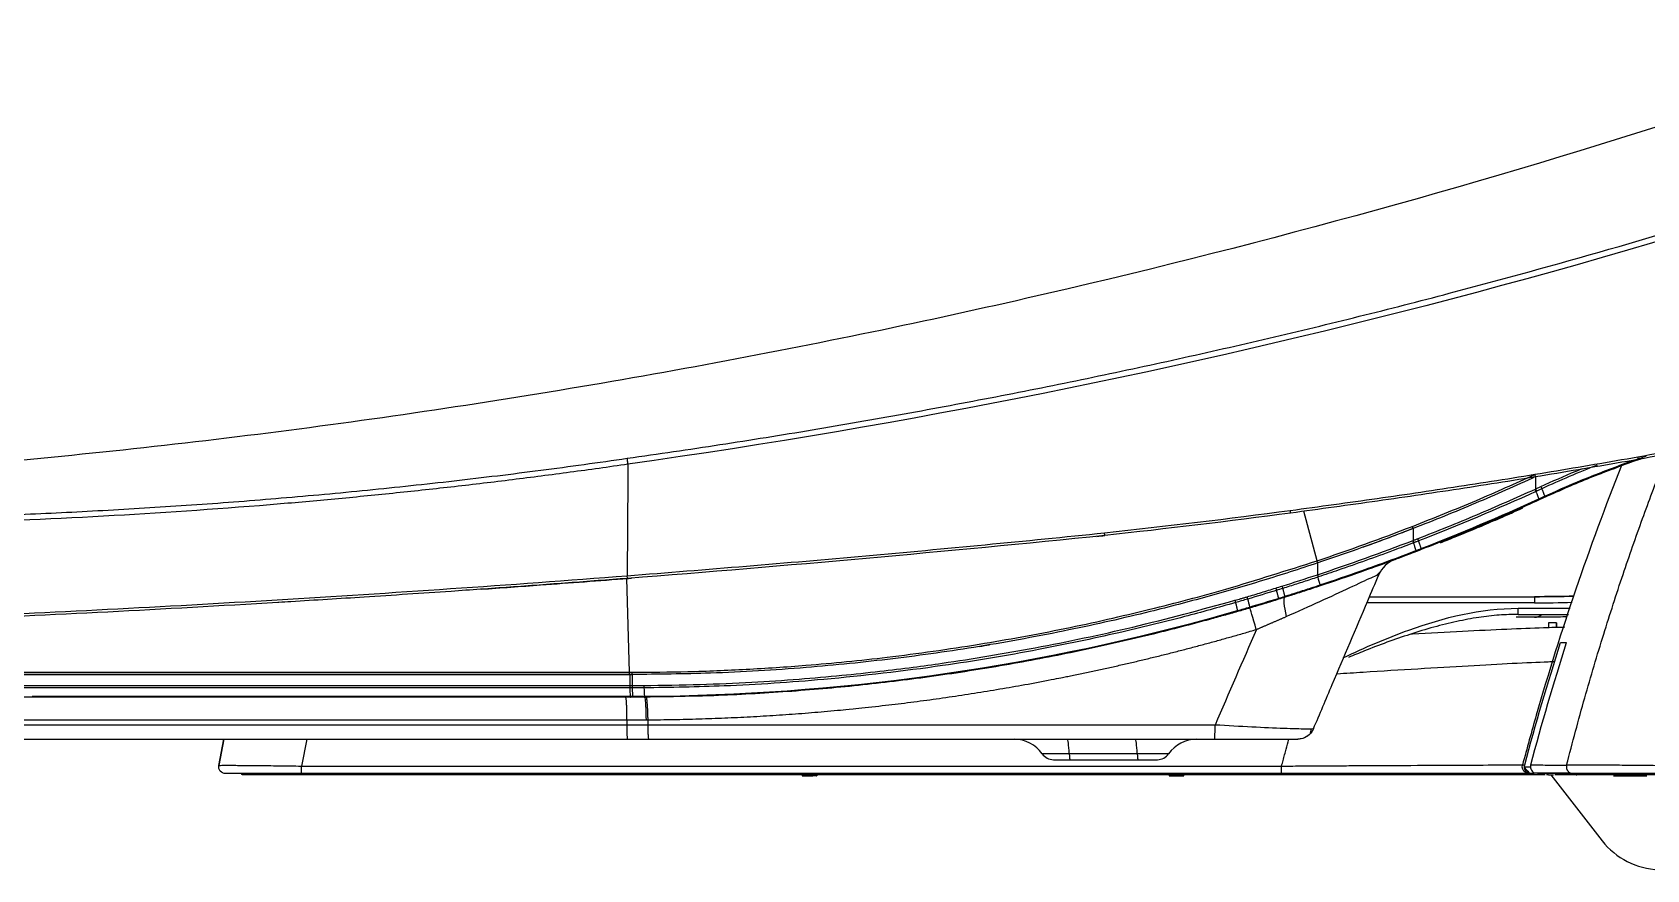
# Model space of a CAD drawing. Header units: millimetres. Extents: x 28 to 2425, y 8 to 1657.
# Drawn here: x 1751.6 to 1987.5, y 532.9 to 655.2 of the extents above; entities that cross this region are included whole.
import ezdxf

# ---------------------------------------------------------------- set-up
doc = ezdxf.new("R2010")
doc.units = ezdxf.units.MM
doc.layers.add('1LINE', color=7, linetype='CONTINUOUS')

msp = doc.modelspace()

# ---------------------------------------------------------------- linework, layer by layer
at = {"layer": '1LINE', "linetype": 'Continuous'}
for p, q in [((1971.24, 590.31), (1971.24, 588.5)), ((1939.3, 578.03), (1937.35, 585.26)), ((1969.33, 585.72), (1969.33, 585.82)), ((1953.34, 582.74), (1953.34, 580.99)), ((1963.41, 583.14), (1963.41, 583.25)), ((1966.02, 584.26), (1966.02, 584.37)), ((1967.48, 584.9), (1967.48, 585.01)), ((1957.45, 580.7), (1957.45, 580.81)), ((1959.35, 581.47), (1959.35, 581.57)), ((1960.82, 582.06), (1960.82, 582.17)), ((1838.84, 561.74), (1838.44, 575.44)), ((1971.08, 571.87), (1946.58, 571.87)), ((1946.96, 572.77), (1971.08, 572.77)), ((1968.69, 570.2), (1968.69, 571.09)), ((1968.69, 571.09), (1976.28, 571.09)), ((1971.08, 572.77), (1971.08, 571.87)), ((1974.3, 568.96), (1973.1, 568.96)), ((1973.1, 568.96), (1973.1, 568.24)), ((1974.3, 568.96), (1974.3, 568.27)), ((1974.3, 568.27), (1974.3, 568.96)), ((1889.8, 565.48), (1889.8, 565.52)), ((1889.96, 565.51), (1889.96, 565.54)), ((1890.25, 565.56), (1890.25, 565.59)), ((1839.21, 561.41), (1839.21, 559.81)), ((1705.4, 554.8), (1838.42, 554.8)), ((1838.43, 554.04), (1705.47, 554.04)), ((1706.73, 551.97), (1838.53, 551.97)), ((1778.83, 548.13), (1779.58, 551.97)), ((1779.58, 551.97), (1778.83, 548.13)), ((1791.68, 551.97), (1790.91, 548.04)), ((1903.1, 549.83), (1899.15, 549.83)), ((1913.03, 549.83), (1903.1, 549.83)), ((1917.61, 549.83), (1913.03, 549.83)), ((1778.83, 548.13), (1778.83, 548.13)), ((1790.91, 546.94), (1790.91, 548.04)), ((1790.91, 548.04), (1934.12, 548.04)), ((1900.79, 548.97), (1903.22, 548.97)), ((1903.22, 548.97), (1913.15, 548.97)), ((1913.15, 548.97), (1915.97, 548.97)), ((1934.12, 546.94), (1934.12, 548.04)), ((1969.61, 547.94), (1970.49, 547.94)), ((1779.81, 546.94), (1779.81, 546.94)), ((1790.77, 546.74), (1790.77, 546.96)), ((1913.85, 546.74), (1790.77, 546.74)), ((1934.12, 546.94), (1790.91, 546.94)), ((1864.08, 546.74), (1864.08, 546.64)), ((1864.08, 546.64), (1864.09, 546.64)), ((1864.09, 546.74), (1864.09, 546.64)), ((1864.09, 546.64), (1864.15, 546.64)), ((1864.15, 546.74), (1864.15, 546.64)), ((1864.15, 546.64), (1864.65, 546.64)), ((1864.65, 546.74), (1864.65, 546.64)), ((1864.65, 546.64), (1865.65, 546.64)), ((1865.65, 546.74), (1865.65, 546.64)), ((1866.15, 546.64), (1865.65, 546.64)), ((1866.15, 546.74), (1866.15, 546.64)), ((1866.15, 546.64), (1866.21, 546.64)), ((1866.21, 546.74), (1866.21, 546.64)), ((1866.23, 546.64), (1866.21, 546.64)), ((1866.23, 546.64), (1866.23, 546.74)), ((1913.85, 546.94), (1913.85, 546.74)), ((1923.85, 546.74), (1913.85, 546.74)), ((1917.68, 546.74), (1917.68, 546.64)), ((1917.68, 546.64), (1917.75, 546.64)), ((1917.75, 546.74), (1917.75, 546.64)), ((1917.75, 546.64), (1918.25, 546.64)), ((1918.25, 546.74), (1918.25, 546.64)), ((1918.25, 546.64), (1918.39, 546.64)), ((1918.39, 546.74), (1918.39, 546.64)), ((1918.39, 546.64), (1919.12, 546.64)), ((1919.12, 546.74), (1919.12, 546.64)), ((1919.12, 546.64), (1919.25, 546.64)), ((1919.25, 546.74), (1919.25, 546.64)), ((1919.25, 546.64), (1919.75, 546.64)), ((1919.75, 546.74), (1919.75, 546.64)), ((1919.75, 546.64), (1919.83, 546.64)), ((1919.83, 546.64), (1919.83, 546.74)), ((1923.85, 546.94), (1923.85, 546.74)), ((1934.85, 546.74), (1923.85, 546.74)), ((1970.59, 546.94), (1970.3, 546.94)), ((1971.05, 546.94), (1970.59, 546.94)), ((1972.3, 546.94), (1972.3, 546.94)), ((1972.32, 546.94), (1972.32, 546.94)), ((1972.35, 546.94), (1972.35, 546.94)), ((1973.13, 546.74), (1973.85, 546.74)), ((1973.46, 546.74), (1980.96, 537.13)), ((1978.64, 546.74), (1977.28, 546.74)), ((1982.63, 546.64), (1984.63, 546.64)), ((1984.63, 546.64), (1987.36, 546.64)), ((1987.02, 546.98), (1987.02, 546.94)), ((1987.36, 546.64), (1987.47, 546.64))]:
    msp.add_line(p, q, dxfattribs=at)
for centre, radius, start, end in [((1952.01, 574.42), 4, 110.422, 157), ((1895.04, 546.97), 5, 34.8499, 90), ((1900.79, 550.97), 2, 214.8499, 270), ((1915.97, 550.97), 2, 270, 325.1501), ((1921.72, 546.97), 5, 90, 145.1501), ((1989.63, 543.9), 11, 218, 268.005)]:
    msp.add_arc(centre, radius, start, end, dxfattribs=at)
at = {"layer": '1LINE', "linetype": 'Continuous', "extrusion": (-4.97838e-21, -2.1684e-15, -1)}
for centre, radius, start, end in [((-1936.48, 554.47), 2.5, 203, 270), ((-1936.48, 554.47), 2.5, 222.7483, 270), ((-1779.81, 547.94), 1, 269.9998, 11.0004), ((-1779.81, 547.94), 1, 269.9998, 11.0004), ((-1970.28, 547.94), 1, 302.7471, 14.9524)]:
    msp.add_arc(centre, radius, start, end, dxfattribs=at)
at = {"layer": '1LINE', "linetype": 'Continuous', "extrusion": (0, 0, -1)}
msp.add_arc((-1782.37, 546.94), 0.2, 270.0004, 11, dxfattribs=at)
at = {"layer": '1LINE', "linetype": 'Continuous'}
for centre, major_axis, ratio, start_param, end_param in [((1971.11, 590.58), (0.125, -0.273), 0.060576, 0, 1.679637), ((1953.23, 583.02), (0.108, -0.28), 0.052533, 0, 1.683203), ((1929.05, 572.77), (-0.14, 0.48), 0.044627, 3.928801, 4.699378), ((1930.61, 567.3), (1.13, -3.84), 0.005409, 1.751242, 3.07884), ((1935.81, 568.87), (1.2, -3.82), 0.172179, 3.163758, 4.391293), ((1935.13, 573.38), (-0.15, 0.477), 0.050652, 3.141593, 3.91897), ((1971.08, 744.58), (-122.12, 122.12), 1, 2.356188, 2.388011), ((1923.48, 569.95), (-0.132, 0.482), 0.038171, 3.141593, 3.921727), ((1971.08, 573.77), (0, -4), 0.599273, 0, 0.451795), ((1839.21, 561.71), (0, -0.3), 0.062521, 4.596044, 6.283185), ((1839.24, 559.81), (0, 0.5), 0.062542, 1.570796, 2.356194), ((1839.32, 558.61), (0, 0.5), 0.062542, 2.356194, 3.141593), ((1924.31, 554.47), (0, 2.5), 0.039278, 3.141593, 4.537856), ((1902.8, 546.97), (0, 5), 0.073509, 5.320635, 6.283185), ((1903.22, 550.97), (0, -2), 0.073509, 5.320635, 6.283185), ((1912.73, 546.97), (0, 5), 0.073509, 5.320635, 6.283185), ((1913.15, 550.97), (0, -2), 0.073509, 5.320635, 6.283185)]:
    msp.add_ellipse(centre, major_axis=major_axis, ratio=ratio, start_param=start_param, end_param=end_param, dxfattribs=at)
for points, degree, knots in [([(1838.52, 592.99), (1843.03, 593.64), (1852.04, 594.95), (1865.53, 597.12), (1878.97, 599.46), (1892.36, 601.96), (1905.71, 604.64), (1919.01, 607.49), (1932.27, 610.51), (1945.48, 613.7), (1962.07, 617.94), (1982.05, 623.45), (2005.36, 630.48), (2028.59, 638.12), (2051.7, 646.31), (2066.91, 652.24), (2074.52, 655.21)], 3, [0, 0, 0, 0, 0.055844, 0.111568, 0.167193, 0.222747, 0.278249, 0.33372, 0.389174, 0.444607, 0.500011, 0.59885, 0.698433, 0.798619, 0.899142, 1, 1, 1, 1]), ([(1998.41, 644.45), (1966.99, 634.19), (1935.06, 625.27), (1886.85, 613.99), (1870.72, 610.57), (1838.3, 604.44), (1822, 601.71), (1789.53, 597.01), (1773.4, 595.03), (1741.28, 591.81), (1725.2, 590.53), (1692.51, 588.6), (1675.95, 587.95), (1642.16, 587.34), (1624.92, 587.38), (1606.97, 587.82)], 3, [0, 0, 0, 0, 0.25, 0.25, 0.375, 0.375, 0.5, 0.5, 0.625, 0.625, 0.75, 0.75, 0.875, 0.875, 1, 1, 1, 1]), ([(1986.18, 593.21), (1990.87, 594.05), (2000.26, 595.73), (2014.3, 598.47), (2028.32, 601.36), (2042.32, 604.43), (2056.3, 607.66), (2070.25, 611.06), (2084.17, 614.62), (2093.41, 617.13), (2098.03, 618.39)], 3, [0, 0, 0, 0, 0.124199, 0.248597, 0.373209, 0.498049, 0.623133, 0.748476, 0.874094, 1, 1, 1, 1]), ([(2098.08, 618.01), (2093.44, 616.75), (2084.18, 614.23), (2070.22, 610.66), (2056.25, 607.25), (2042.26, 604.02), (2028.27, 600.96), (2014.27, 598.07), (2000.27, 595.34), (1990.91, 593.66), (1986.24, 592.82)], 3, [0, 0, 0, 0, 0.126356, 0.25231, 0.377868, 0.503039, 0.627829, 0.752247, 0.876301, 1, 1, 1, 1]), ([(1838.61, 592.12), (1835.8, 591.72), (1830.17, 590.93), (1821.72, 589.84), (1813.25, 588.83), (1804.78, 587.91), (1796.3, 587.07), (1782.45, 585.83), (1763.17, 584.49), (1739.46, 583.47), (1716.04, 583.07), (1697.59, 583.12), (1683.06, 583.34), (1672.94, 583.57), (1662.86, 583.86), (1656.51, 584.09), (1653.18, 584.21)], 3, [0, 0, 0, 0, 0.041478, 0.083088, 0.124834, 0.166718, 0.208744, 0.250914, 0.373583, 0.499952, 0.618632, 0.750193, 0.810679, 0.874671, 0.934264, 1, 1, 1, 1]), ([(1653.85, 585.09), (1655.95, 585.01), (1660.14, 584.85), (1666.64, 584.64), (1673.27, 584.46), (1680.06, 584.29), (1686.99, 584.16), (1698.84, 583.99), (1716.06, 583.94), (1735.4, 584.27), (1751.28, 584.84), (1763.36, 585.44), (1775.59, 586.21), (1787.99, 587.17), (1800.54, 588.32), (1813.19, 589.68), (1825.86, 591.21), (1834.3, 592.39), (1838.52, 592.99)], 3, [0, 0, 0, 0, 0.041804, 0.083489, 0.125093, 0.166657, 0.208214, 0.2498, 0.375248, 0.500024, 0.562309, 0.624851, 0.686904, 0.749115, 0.812089, 0.874854, 0.937468, 1, 1, 1, 1]), ([(1838.61, 592.13), (1838.59, 592.23), (1838.57, 592.44), (1838.53, 592.71), (1838.52, 592.92), (1838.52, 592.96), (1838.52, 592.99)], 3, [0, 0, 0, 0, 0.237505, 0.499788, 0.74983, 1, 1, 1, 1]), ([(1935.39, 585.38), (1939.63, 585.96), (1948.11, 587.11), (1960.82, 589), (1973.51, 591.02), (1981.96, 592.48), (1986.18, 593.21)], 3, [0, 0, 0, 0, 0.249678, 0.499553, 0.749652, 1, 1, 1, 1]), ([(1986.23, 592.82), (1982, 592.09), (1973.55, 590.63), (1960.85, 588.61), (1948.15, 586.71), (1939.67, 585.57), (1935.44, 584.99)], 3, [0, 0, 0, 0, 0.250632, 0.500834, 0.75062, 1, 1, 1, 1]), ([(1985.49, 592.51), (1983.37, 591.75), (1979.02, 590.16), (1974.79, 588.28), (1972.62, 587.31)], 3, [0, 0, 0, 0, 0.486373, 1, 1, 1, 1]), ([(1953.23, 583.05), (1956.36, 584.29), (1962.38, 586.68), (1968.28, 589.34), (1971.12, 590.62)], 3, [0, 0, 0, 0, 0.519582, 1, 1, 1, 1]), ([(1971.24, 590.31), (1971.24, 590.31), (1971.24, 590.31), (1968.33, 588.97), (1965.4, 587.68), (1960.94, 585.79), (1959.43, 585.16), (1956.39, 583.93), (1954.87, 583.33), (1953.34, 582.74)], 3, [0, 0, 0, 0, 0.000003, 0.000003, 0.494375, 0.494375, 0.747187, 0.747187, 1, 1, 1, 1]), ([(1972, 588.86), (1973.7, 589.64), (1975.42, 590.4), (1977.47, 591.25), (1977.78, 591.38), (1978.1, 591.51)], 3, [0, 0, 0, 0, 0.845075, 0.845075, 1, 1, 1, 1]), ([(1975.76, 548.19), (1976.63, 551.48), (1978.33, 557.88), (1981.1, 567.15), (1983.93, 575.87), (1986.77, 584.03), (1988.75, 589.26), (1989.71, 591.79)], 3, [0, 0, 0, 0, 0.222441, 0.433747, 0.633821, 0.822591, 1, 1, 1, 1]), ([(1954, 581.25), (1956.9, 582.39), (1962.69, 584.69), (1968.38, 587.23), (1971.22, 588.5)], 3, [0, 0, 0, 0, 0.500002, 1, 1, 1, 1]), ([(1971.24, 588.51), (1971.24, 588.51), (1971.24, 588.51), (1971.28, 588.53), (1971.32, 588.55), (1971.43, 588.6), (1971.5, 588.63), (1971.65, 588.7), (1971.72, 588.73), (1971.86, 588.79), (1971.93, 588.83), (1972, 588.86)], 3, [0, 0, 0, 0, 0.000071, 0.000071, 0.161919, 0.161919, 0.441284, 0.441284, 0.72065, 0.72065, 1, 1, 1, 1]), ([(1972.14, 588.54), (1972.07, 588.51), (1972, 588.48), (1971.85, 588.41), (1971.78, 588.38), (1971.64, 588.31), (1971.57, 588.28), (1971.46, 588.23), (1971.41, 588.21), (1971.37, 588.19)], 3, [0, 0, 0, 0, 0.279362, 0.279362, 0.558723, 0.558723, 0.838083, 0.838083, 1, 1, 1, 1]), ([(1971.71, 587.05), (1971.78, 587.09), (1971.85, 587.12), (1972, 587.18), (1972.07, 587.22), (1972.21, 587.28), (1972.28, 587.32), (1972.42, 587.38), (1972.49, 587.41), (1972.57, 587.45)], 3, [0, 0, 0, 0, 0.250552, 0.250552, 0.501104, 0.501104, 0.751657, 0.751657, 1, 1, 1, 1]), ([(1971.75, 586.92), (1969.16, 585.75), (1963.47, 583.21), (1957.68, 580.91), (1954.53, 579.66)], 3, [0, 0, 0, 0, 0.456196, 1, 1, 1, 1]), ([(1972.62, 587.31), (1972.61, 587.31), (1972.61, 587.31), (1972.54, 587.28), (1972.46, 587.24), (1972.32, 587.18), (1972.25, 587.14), (1972.11, 587.08), (1972.04, 587.05), (1971.89, 586.98), (1971.82, 586.95), (1971.75, 586.92)], 3, [0, 0, 0, 0, 0.010495, 0.010495, 0.257871, 0.257871, 0.505247, 0.505247, 0.752624, 0.752624, 1, 1, 1, 1]), ([(1953.34, 582.74), (1952.17, 582.29), (1951, 581.84), (1948.66, 580.96), (1947.49, 580.53), (1946.18, 580.06), (1946.04, 580.01), (1945.91, 579.97)], 3, [0, 0, 0, 0, 0.473213, 0.473213, 0.946427, 0.946427, 1, 1, 1, 1]), ([(1838.5, 575.84), (1844.31, 576.3), (1855.92, 577.23), (1873.36, 578.74), (1890.8, 580.35), (1902.43, 581.51), (1908.25, 582.1)], 3, [0, 0, 0, 0, 0.249844, 0.499788, 0.749838, 1, 1, 1, 1]), ([(1953.38, 580.64), (1952.4, 580.26), (1951.41, 579.89), (1949.09, 579.02), (1947.76, 578.54), (1945.09, 577.58), (1943.75, 577.11), (1941.43, 576.32), (1940.45, 575.99), (1939.47, 575.66)], 3, [0, 0, 0, 0, 0.214185, 0.214185, 0.502275, 0.502275, 0.790338, 0.790338, 1, 1, 1, 1]), ([(1953.34, 580.99), (1953.34, 580.99), (1953.34, 580.99), (1953.37, 581.01), (1953.41, 581.02), (1953.51, 581.06), (1953.57, 581.08), (1953.69, 581.13), (1953.75, 581.15), (1953.88, 581.2), (1953.94, 581.23), (1954, 581.25)], 3, [0, 0, 0, 0, 0.000084, 0.000084, 0.162213, 0.162213, 0.44148, 0.44148, 0.720748, 0.720748, 1, 1, 1, 1]), ([(1954.12, 580.92), (1954.06, 580.9), (1954, 580.87), (1953.87, 580.83), (1953.81, 580.8), (1953.69, 580.76), (1953.63, 580.73), (1953.53, 580.69), (1953.49, 580.68), (1953.46, 580.67)], 3, [0, 0, 0, 0, 0.279263, 0.279263, 0.558527, 0.558527, 0.83779, 0.83779, 1, 1, 1, 1]), ([(1957.33, 580.65), (1957.33, 580.65), (1957.33, 580.65), (1957.33, 580.65), (1957.26, 580.62), (1957.45, 580.7)], 3, [0, 0, 0, 0, 0.316539, 0.316539, 1, 1, 1, 1]), ([(1957.33, 580.65), (1957.33, 580.65), (1957.33, 580.65), (1957.33, 580.65), (1957.26, 580.62), (1957.45, 580.7)], 3, [0, 0, 0, 0, 0.31654, 0.31654, 1, 1, 1, 1]), ([(1957.45, 580.7), (1957.58, 580.75), (1957.92, 580.88), (1958.63, 581.17), (1958.99, 581.32), (1959.35, 581.46)], 3, [0, 0, 0, 0, 0.53757, 0.53757, 1, 1, 1, 1]), ([(1839.19, 561.74), (1841.92, 561.76), (1847.48, 561.8), (1855.96, 562.15), (1865.67, 562.79), (1877.04, 563.93), (1889.66, 565.71), (1902.46, 568.05), (1914.48, 570.77), (1926.8, 574.02), (1934.88, 576.61), (1939.3, 578.03)], 3, [0, 0, 0, 0, 0.08041, 0.163852, 0.250112, 0.367123, 0.500137, 0.62497, 0.750032, 0.862981, 1, 1, 1, 1]), ([(1939.72, 574.49), (1941.74, 575.16), (1943.76, 575.85), (1947.1, 577.04), (1948.43, 577.52), (1951.1, 578.5), (1952.42, 579), (1953.75, 579.51)], 3, [0, 0, 0, 0, 0.428579, 0.428579, 0.714291, 0.714291, 1, 1, 1, 1]), ([(1953.78, 579.37), (1952.46, 578.86), (1951.13, 578.36), (1948.47, 577.38), (1947.13, 576.9), (1943.79, 575.71), (1941.77, 575.02), (1939.75, 574.35)], 3, [0, 0, 0, 0, 0.285703, 0.285703, 0.571416, 0.571416, 1, 1, 1, 1]), ([(1953.81, 579.38), (1953.66, 579.33), (1953.29, 579.18), (1952.55, 578.9), (1951.56, 578.52), (1950.37, 578.08), (1948.75, 577.48), (1947.4, 576.99), (1946.51, 576.68)], 3, [0, 0, 0, 0, 0.126407, 0.28306, 0.44022, 0.598224, 0.757401, 1, 1, 1, 1]), ([(1953.75, 579.51), (1953.81, 579.53), (1953.87, 579.56), (1954, 579.61), (1954.06, 579.63), (1954.18, 579.68), (1954.24, 579.7), (1954.36, 579.75), (1954.43, 579.77), (1954.49, 579.8)], 3, [0, 0, 0, 0, 0.250659, 0.250659, 0.501404, 0.501404, 0.75215, 0.75215, 1, 1, 1, 1]), ([(1954.53, 579.66), (1954.53, 579.66), (1954.53, 579.66), (1954.46, 579.63), (1954.4, 579.61), (1954.28, 579.56), (1954.21, 579.54), (1954.09, 579.49), (1954.03, 579.47), (1953.91, 579.42), (1953.84, 579.39), (1953.78, 579.37)], 3, [0, 0, 0, 0, 0.010515, 0.010515, 0.257886, 0.257886, 0.505258, 0.505258, 0.752629, 0.752629, 1, 1, 1, 1]), ([(1651.77, 567.31), (1664.52, 567.49), (1678.12, 567.76), (1699.75, 568.36), (1707.17, 568.59), (1722.43, 569.13), (1730.3, 569.44), (1754.29, 570.48), (1770.64, 571.32), (1795.7, 572.83), (1804.15, 573.37), (1821.21, 574.54), (1829.85, 575.17), (1838.5, 575.84)], 3, [0, 0, 0, 0, 0.25, 0.25, 0.375, 0.375, 0.5, 0.5, 0.75, 0.75, 0.875, 0.875, 1, 1, 1, 1]), ([(1838.54, 575.45), (1838.54, 575.48), (1838.52, 575.53), (1838.51, 575.74), (1838.5, 575.84)], 3, [0, 0, 0, 0, 0.500141, 1, 1, 1, 1]), ([(1939.4, 577.71), (1936.72, 576.83), (1931.35, 575.08), (1923.18, 572.73), (1913.76, 570.26), (1902.69, 567.76), (1890.15, 565.45), (1877.34, 563.63), (1864.24, 562.31), (1851.52, 561.54), (1843.03, 561.45), (1839.21, 561.41)], 3, [0, 0, 0, 0, 0.083023, 0.166341, 0.25005, 0.369631, 0.500021, 0.625081, 0.749976, 0.887382, 1, 1, 1, 1]), ([(1939.41, 575.64), (1939.05, 575.52), (1938.69, 575.4), (1937.66, 575.06), (1936.98, 574.84), (1935.63, 574.41), (1934.95, 574.2), (1934.28, 573.98)], 3, [0, 0, 0, 0, 0.210017, 0.210017, 0.605036, 0.605036, 1, 1, 1, 1]), ([(1934.8, 569.88), (1936.52, 570.64), (1938.16, 571.38), (1941.29, 572.8), (1942.79, 573.5), (1945.36, 574.7), (1946.47, 575.22), (1947.61, 575.73), (1947.9, 575.86), (1948.09, 575.93)], 3, [0, 0, 0, 0, 0.283935, 0.283935, 0.567869, 0.567869, 0.851804, 0.851804, 1, 1, 1, 1]), ([(1938.78, 553.49), (1939.7, 555.65), (1940.61, 557.81), (1943.26, 564.04), (1944.99, 568.11), (1947.25, 573.45), (1947.79, 574.72), (1948.33, 575.99)], 3, [0, 0, 0, 0, 0.287844, 0.287844, 0.830939, 0.830939, 1, 1, 1, 1]), ([(1838.54, 575.45), (1835.67, 575.23), (1829.93, 574.79), (1821.33, 574.16), (1811.36, 573.46), (1800.69, 572.75), (1792.92, 572.26), (1789.37, 572.05)], 3, [0, 0, 0, 0, 0.174124, 0.348129, 0.522172, 0.780895, 1, 1, 1, 1]), ([(1817.16, 573.87), (1820.05, 574.07), (1827.21, 574.59), (1834.4, 575.13), (1838.67, 575.46)], 3, [0, 0, 0, 0, 0.404887, 1, 1, 1, 1]), ([(1929.07, 572.77), (1929.42, 572.87), (1929.77, 572.97), (1930.47, 573.18), (1930.82, 573.28), (1931.87, 573.6), (1932.57, 573.82), (1933.27, 574.04)], 3, [0, 0, 0, 0, 0.249928, 0.249928, 0.499849, 0.499849, 1, 1, 1, 1]), ([(1935.26, 573.05), (1935.4, 573.09), (1935.53, 573.13), (1936.35, 573.39), (1937.03, 573.61), (1938.38, 574.05), (1939.05, 574.27), (1939.72, 574.49)], 3, [0, 0, 0, 0, 0.092606, 0.092606, 0.546304, 0.546304, 1, 1, 1, 1]), ([(1939.75, 574.35), (1939.75, 574.35), (1939.75, 574.35), (1939.08, 574.13), (1938.4, 573.9), (1937.05, 573.47), (1936.38, 573.25), (1935.56, 572.99), (1935.42, 572.95), (1935.28, 572.9)], 3, [0, 0, 0, 0, 0.000603, 0.000603, 0.454027, 0.454027, 0.90745, 0.90745, 1, 1, 1, 1]), ([(1787.62, 571.94), (1787.56, 571.94), (1779.14, 571.43), (1762.51, 570.5), (1744.46, 569.65), (1734.7, 569.23), (1732.83, 569.16)], 3, [0, 0, 0, 0, 0.002956, 0.448624, 0.894287, 1, 1, 1, 1]), ([(1840.93, 559.81), (1843.67, 559.85), (1848.94, 559.92), (1856.51, 560.26), (1863.41, 560.71), (1869.64, 561.26), (1875.2, 561.85), (1880.09, 562.45), (1887.67, 563.49), (1898.39, 565.28), (1912.69, 568.27), (1922.34, 570.9), (1927.3, 572.25)], 3, [0, 0, 0, 0, 0.094192, 0.180777, 0.259771, 0.331184, 0.395024, 0.451294, 0.499996, 0.657047, 0.823775, 1, 1, 1, 1]), ([(1927.39, 571.91), (1924.91, 571.22), (1919.27, 569.64), (1909.67, 567.3), (1897.89, 564.83), (1883.52, 562.43), (1868.19, 560.66), (1853.62, 559.67), (1844.85, 559.52), (1840.94, 559.46)], 3, [0, 0, 0, 0, 0.088078, 0.200778, 0.338099, 0.500035, 0.699331, 0.865984, 1, 1, 1, 1]), ([(1927.3, 572.25), (1927.59, 572.34), (1927.89, 572.42), (1928.33, 572.55), (1928.48, 572.59), (1928.78, 572.68), (1928.92, 572.72), (1929.07, 572.77)], 3, [0, 0, 0, 0, 0.496649, 0.496649, 0.748284, 0.748284, 1, 1, 1, 1]), ([(1933.68, 572.4), (1933.01, 572.19), (1931.61, 571.75), (1930.21, 571.34), (1929.49, 571.13)], 3, [0, 0, 0, 0, 0.486598, 1, 1, 1, 1]), ([(1934.57, 572.83), (1934.57, 572.83), (1934.57, 572.83), (1934.8, 572.9), (1935.03, 572.97), (1935.26, 573.05)], 3, [0, 0, 0, 0, 0.000084, 0.000084, 1, 1, 1, 1]), ([(1943.14, 563.87), (1946.27, 565.35), (1949.45, 566.73), (1957.86, 569.75), (1963.17, 571.09), (1968.69, 571.09)], 3, [0, 0, 0, 0, 0.3879, 0.3879, 1, 1, 1, 1]), ([(1923.61, 569.46), (1920.87, 568.73), (1915.88, 567.41), (1909.09, 565.83), (1901.65, 564.23), (1893.02, 562.61), (1882.69, 561.02), (1872.31, 559.76), (1861.8, 558.85), (1853.63, 558.39), (1848.95, 558.25), (1847.84, 558.23)], 3, [0, 0, 0, 0, 0.111006, 0.201735, 0.272242, 0.408345, 0.544441, 0.680532, 0.816621, 0.956644, 1, 1, 1, 1]), ([(1927.7, 570.61), (1927.02, 570.42), (1925.66, 570.03), (1924.29, 569.65), (1923.61, 569.46)], 3, [0, 0, 0, 0, 0.500001, 1, 1, 1, 1]), ([(1968.69, 570.2), (1967.77, 570.18), (1965.84, 570.13), (1962.85, 569.77), (1959.66, 569.18), (1956.3, 568.35), (1951.77, 566.96), (1947.63, 565.44), (1944.68, 564.23), (1943.92, 563.91)], 3, [0, 0, 0, 0, 0.107523, 0.225044, 0.351452, 0.486038, 0.628484, 0.903553, 1, 1, 1, 1]), ([(1971.08, 569.77), (1969.4, 569.77), (1968.38, 569.77), (1968.38, 569.77), (1968.38, 569.77), (1968.38, 569.77)], 3, [0, 0, 0, 0, 0.998763, 0.998763, 1, 1, 1, 1]), ([(1975.86, 569.84), (1975.42, 569.82), (1974.34, 569.8), (1972.66, 569.77), (1971.6, 569.77), (1971.08, 569.77)], 3, [0, 0, 0, 0, 0.264098, 0.6368, 1, 1, 1, 1]), ([(1975.49, 568.31), (1974.54, 568.29), (1971.95, 568.21), (1967.04, 568.01), (1960.56, 567.71), (1955.63, 567.44), (1952.97, 567.28), (1952.84, 567.27)], 3, [0, 0, 0, 0, 0.174937, 0.432252, 0.704481, 0.985695, 1, 1, 1, 1]), ([(1974.88, 566.08), (1974.94, 566.08), (1975, 566.08), (1975.14, 566.08), (1975.22, 566.08), (1975.44, 566.08), (1975.59, 566.08), (1975.76, 566.08)], 3, [0, 0, 0, 0, 0.282422, 0.282422, 0.564844, 0.564844, 1, 1, 1, 1]), ([(1701.98, 561.74), (1712.38, 561.74), (1723.14, 561.74), (1745.17, 561.74), (1756.44, 561.74), (1779.51, 561.74), (1791.2, 561.74), (1814.85, 561.74), (1826.83, 561.74), (1838.84, 561.74)], 3, [0, 0, 0, 0, 0.25, 0.25, 0.5, 0.5, 0.75, 0.75, 1, 1, 1, 1]), ([(1838.85, 561.41), (1838.85, 561.42), (1838.84, 561.45), (1838.84, 561.6), (1838.84, 561.7), (1838.84, 561.74)], 3, [0, 0, 0, 0, 0.413788, 0.763927, 1, 1, 1, 1]), ([(1942.23, 561.53), (1943.5, 561.61), (1944.77, 561.69), (1948.78, 561.95), (1951.47, 562.11), (1959.17, 562.58), (1963.94, 562.85), (1969.78, 563.15), (1971.56, 563.23), (1973.37, 563.3), (1973.65, 563.31), (1973.93, 563.32)], 3, [0, 0, 0, 0, 0.099496, 0.099496, 0.314157, 0.314157, 0.74348, 0.74348, 0.958142, 0.958142, 1, 1, 1, 1]), ([(1838.85, 561.41), (1826.86, 561.41), (1814.89, 561.41), (1791.27, 561.41), (1779.59, 561.41), (1756.54, 561.41), (1745.28, 561.41), (1723.28, 561.41), (1712.53, 561.41), (1702.14, 561.41)], 3, [0, 0, 0, 0, 0.25, 0.25, 0.5, 0.5, 0.75, 0.75, 1, 1, 1, 1]), ([(1702.24, 559.8), (1723.08, 559.8), (1744.98, 559.8), (1779.43, 559.8), (1791.22, 559.8), (1814.9, 559.8), (1826.84, 559.8), (1838.87, 559.8)], 3, [0, 0, 0, 0, 0.5, 0.5, 0.75, 0.75, 1, 1, 1, 1]), ([(1838.88, 559.45), (1836.98, 559.45), (1830.45, 559.46), (1816.62, 559.46), (1794.78, 559.46), (1773.11, 559.46), (1754.38, 559.46), (1743.48, 559.47), (1735.27, 559.47), (1727.76, 559.45), (1719.08, 559.47), (1709.99, 559.48), (1704.64, 559.46), (1702.31, 559.45)], 3, [0, 0, 0, 0, 0.039683, 0.136453, 0.289884, 0.500306, 0.600491, 0.700436, 0.74325, 0.786024, 0.871538, 0.944075, 1, 1, 1, 1]), ([(1838.87, 559.81), (1838.9, 559.81), (1838.92, 559.81), (1838.98, 559.81), (1839.01, 559.81), (1839.1, 559.81), (1839.15, 559.81), (1839.21, 559.81)], 3, [0, 0, 0, 0, 0.25, 0.25, 0.5, 0.5, 1, 1, 1, 1]), ([(1839.22, 559.46), (1839.19, 559.46), (1839.16, 559.46), (1839.1, 559.46), (1839.06, 559.46), (1838.98, 559.46), (1838.93, 559.46), (1838.88, 559.46)], 3, [0, 0, 0, 0, 0.268559, 0.268559, 0.537119, 0.537119, 1, 1, 1, 1]), ([(1839.02, 561.41), (1839.03, 561.41), (1839.05, 561.41), (1839.11, 561.41), (1839.16, 561.41), (1839.21, 561.41)], 3, [0, 0, 0, 0, 0.219084, 0.219084, 1, 1, 1, 1]), ([(1839.21, 559.81), (1839.31, 559.81), (1839.4, 559.81), (1839.66, 559.81), (1839.82, 559.81), (1840.14, 559.81), (1840.29, 559.81), (1840.61, 559.81), (1840.77, 559.81), (1840.93, 559.81)], 3, [0, 0, 0, 0, 0.168604, 0.168604, 0.446114, 0.446114, 0.723624, 0.723624, 1, 1, 1, 1]), ([(1838.97, 558.11), (1827.06, 558.11), (1815.23, 558.11), (1791.83, 558.11), (1780.23, 558.11), (1757.31, 558.11), (1746.07, 558.11), (1724.11, 558.11), (1713.47, 558.11), (1703.1, 558.11)], 3, [0, 0, 0, 0, 0.25, 0.25, 0.5, 0.5, 0.75, 0.75, 1, 1, 1, 1]), ([(1751.57, 558.25), (1757.17, 558.25), (1762.83, 558.25), (1781.17, 558.25), (1793.97, 558.25), (1817.49, 558.25), (1828.22, 558.25), (1838.94, 558.25)], 3, [0, 0, 0, 0, 0.199666, 0.199666, 0.639866, 0.639866, 1, 1, 1, 1]), ([(1838.25, 558.11), (1838.27, 558.08), (1838.3, 558.03), (1838.34, 557.63), (1838.37, 557.08), (1838.39, 556.45), (1838.41, 555.84), (1838.42, 555.29), (1838.42, 554.95), (1838.42, 554.8)], 3, [0, 0, 0, 0, 0.188692, 0.370394, 0.537692, 0.685634, 0.811935, 0.916386, 1, 1, 1, 1]), ([(1839.32, 558.11), (1839.29, 558.11), (1839.25, 558.11), (1839.19, 558.11), (1839.16, 558.11), (1839.08, 558.11), (1839.02, 558.11), (1838.97, 558.11)], 3, [0, 0, 0, 0, 0.263856, 0.263856, 0.527736, 0.527736, 1, 1, 1, 1]), ([(1841.03, 558.11), (1840.93, 558.11), (1840.84, 558.11), (1840.59, 558.11), (1840.43, 558.11), (1840.11, 558.11), (1839.95, 558.11), (1839.63, 558.11), (1839.48, 558.11), (1839.32, 558.11)], 3, [0, 0, 0, 0, 0.162932, 0.162932, 0.441955, 0.441955, 0.720977, 0.720977, 1, 1, 1, 1]), ([(1841.03, 558.11), (1841.04, 558.09), (1841.08, 558.04), (1841.15, 557.55), (1841.22, 556.49), (1841.24, 555.39), (1841.26, 554.8)], 3, [0, 0, 0, 0, 0.159679, 0.385495, 0.673826, 1, 1, 1, 1]), ([(1838.43, 554.04), (1838.42, 553.51), (1838.43, 552.94), (1838.48, 552.17), (1838.5, 551.97), (1838.53, 551.97)], 3, [0, 0, 0, 0, 0.5, 0.5, 1, 1, 1, 1]), ([(1938.78, 553.49), (1938.76, 553.45), (1938.37, 553.43), (1936.87, 553.45), (1935.78, 553.48), (1931.71, 553.63), (1928.08, 553.82), (1924.4, 554.04)], 3, [0, 0, 0, 0, 0.25, 0.25, 0.5, 0.5, 1, 1, 1, 1]), ([(1838.53, 551.97), (1838.55, 551.97), (1838.57, 551.97), (1839.61, 551.97), (1840.62, 551.97), (1841.64, 551.97)], 3, [0, 0, 0, 0, 0.019355, 0.019355, 1, 1, 1, 1]), ([(1924.31, 551.97), (1927.47, 551.97), (1930.54, 551.97), (1935.14, 551.97), (1936.48, 551.97), (1936.48, 551.97)], 3, [0, 0, 0, 0, 0.5, 0.5, 1, 1, 1, 1]), ([(1934.12, 548.04), (1934.2, 548.32), (1934.35, 548.89), (1934.53, 549.57), (1934.64, 549.98), (1934.71, 550.24), (1934.73, 550.34), (1934.91, 551), (1935.04, 551.49), (1935.17, 551.96)], 3, [0, 0, 0, 0, 0.196149, 0.421117, 0.533602, 0.533602, 0.646086, 0.646086, 1, 1, 1, 1]), ([(1778.83, 548.13), (1778.85, 548.13), (1778.89, 548.14), (1779.22, 548.15), (1779.73, 548.16), (1780.43, 548.16), (1781.31, 548.15), (1782.64, 548.14), (1784.67, 548.13), (1787.6, 548.09), (1789.78, 548.06), (1790.91, 548.04)], 3, [0, 0, 0, 0, 0.084213, 0.167921, 0.251177, 0.334034, 0.416547, 0.498769, 0.653355, 0.820352, 1, 1, 1, 1]), ([(1934.12, 548.04), (1935.22, 548.05), (1937.34, 548.06), (1940.41, 548.07), (1943.23, 548.1), (1945.78, 548.11), (1948.04, 548.12), (1952.12, 548.15), (1957.57, 548.16), (1963.92, 548.2), (1967.52, 548.21), (1969.19, 548.21), (1969.4, 548.22)], 3, [0, 0, 0, 0, 0.077857, 0.15118, 0.219359, 0.281817, 0.338099, 0.38792, 0.592555, 0.774391, 0.971274, 1, 1, 1, 1]), ([(1969.61, 547.94), (1969.64, 547.88), (1969.7, 547.74), (1969.88, 547.52), (1970.11, 547.28), (1970.36, 547.01), (1970.51, 546.96), (1970.59, 546.94)], 3, [0, 0, 0, 0, 0.110066, 0.246816, 0.464176, 0.68987, 1, 1, 1, 1]), ([(1970.59, 546.94), (1970.44, 546.96), (1970.15, 547), (1969.82, 547.28), (1969.68, 547.53), (1969.62, 547.75), (1969.61, 547.88), (1969.61, 547.94)], 3, [0, 0, 0, 0, 0.277077, 0.535908, 0.770442, 0.889018, 1, 1, 1, 1]), ([(1970.49, 547.94), (1970.5, 547.88), (1970.51, 547.74), (1970.58, 547.52), (1970.72, 547.3), (1970.89, 547.15), (1970.98, 547.09)], 3, [0, 0, 0, 0, 0.16486, 0.371891, 0.699417, 1, 1, 1, 1]), ([(1970.53, 548.2), (1970.81, 548.2), (1971.39, 548.2), (1972.59, 548.2), (1974.01, 548.19), (1975.18, 548.19), (1975.76, 548.19)], 3, [0, 0, 0, 0, 0.249943, 0.499933, 0.749957, 1, 1, 1, 1]), ([(1975.76, 548.19), (1975.83, 548.2), (1975.97, 548.21), (1976.44, 548.22), (1977.1, 548.23), (1977.96, 548.23), (1979, 548.22), (1980.19, 548.21), (1982.01, 548.2), (1984.84, 548.2), (1989.02, 548.15), (1992.17, 548.1), (1993.82, 548.08)], 3, [0, 0, 0, 0, 0.071494, 0.143656, 0.216086, 0.288366, 0.360077, 0.430818, 0.500227, 0.647328, 0.816317, 1, 1, 1, 1]), ([(1790.91, 546.94), (1787.98, 546.94), (1785.1, 546.94), (1780.99, 546.94), (1779.81, 546.94), (1779.81, 546.94)], 3, [0, 0, 0, 0, 0.5, 0.5, 1, 1, 1, 1]), ([(1970.54, 546.94), (1970.06, 546.94), (1968.41, 546.94), (1967.08, 546.94), (1965.76, 546.94), (1964.3, 546.94), (1962.86, 546.94), (1961.23, 546.94), (1959.62, 546.94), (1957.87, 546.94), (1956.12, 546.94), (1954.26, 546.94), (1952.41, 546.94), (1948.55, 546.94), (1944.5, 546.94), (1938.34, 546.94), (1934.12, 546.94)], 2, [0, 0, 0, 0.044776, 0.140298, 0.140298, 0.235821, 0.235821, 0.331343, 0.331343, 0.426866, 0.426866, 0.522388, 0.522388, 0.61791, 0.713433, 0.808955, 1, 1, 1]), ([(1934.85, 546.74), (1934.85, 546.74), (1934.85, 546.74), (1934.85, 546.76), (1934.85, 546.77), (1934.85, 546.79), (1934.85, 546.81), (1934.85, 546.85), (1934.85, 546.87), (1934.85, 546.91), (1934.85, 546.94), (1934.85, 546.96)], 3, [0, 0, 0, 0, 0.200809, 0.200809, 0.401618, 0.401618, 0.602413, 0.602413, 0.803173, 0.803173, 1, 1, 1, 1]), ([(1972.63, 546.74), (1972.3, 546.74), (1971.96, 546.74), (1969.63, 546.74), (1963.49, 546.74), (1959.81, 546.74), (1956.17, 546.74), (1952.08, 546.74), (1948, 546.74), (1943.63, 546.74), (1939.31, 546.74), (1934.85, 546.74)], 2, [0, 0, 0, 0.028607, 0.028607, 0.222886, 0.417164, 0.417164, 0.611443, 0.611443, 0.805721, 0.805721, 1, 1, 1]), ([(1969.75, 547.1), (1969.75, 547.1), (1969.75, 547.1), (1969.74, 547.1), (1969.74, 547.1), (1969.74, 547.1)], 3, [0, 0, 0, 0, 0.221291, 0.221291, 1, 1, 1, 1]), ([(1970.3, 546.94), (1970.16, 546.94), (1970.03, 546.97), (1969.86, 547.04), (1969.8, 547.07), (1969.75, 547.1)], 3, [0, 0, 0, 0, 0.658029, 0.658029, 1, 1, 1, 1]), ([(1971.08, 547.04), (1971.15, 547.04), (1971.29, 547.04), (1971.51, 547.04), (1971.71, 547.04), (1971.88, 547.04), (1972.04, 547.04), (1972.28, 547.04), (1972.61, 547.04), (1973.04, 547.04), (1973.47, 547.04), (1973.89, 547.04), (1974.24, 547.04), (1974.55, 547.04), (1974.85, 547.04), (1975.25, 547.04), (1975.73, 547.04), (1976.09, 547.04), (1976.29, 547.04)], 3, [0, 0, 0, 0, 0.065311, 0.131218, 0.183767, 0.223553, 0.260499, 0.298135, 0.388948, 0.480111, 0.557461, 0.633659, 0.703173, 0.738124, 0.785726, 0.846247, 0.919687, 1, 1, 1, 1]), ([(1972.44, 547.06), (1972.42, 547.01), (1972.41, 546.97), (1972.4, 546.94), (1972.4, 546.94), (1972.4, 546.94)], 3, [0, 0, 0, 0, 0.628161, 0.628161, 1, 1, 1, 1]), ([(1977.28, 546.74), (1976.57, 546.74), (1975.94, 546.74), (1974.87, 546.74), (1974.41, 546.74), (1974.04, 546.74)], 3, [0, 0, 0, 0, 0.50035, 0.50035, 1, 1, 1, 1]), ([(1993.8, 546.94), (1991.68, 546.94), (1989.61, 546.94), (1985.61, 546.94), (1983.78, 546.94), (1979.03, 546.94), (1977.04, 546.94), (1976.73, 546.94)], 3, [0, 0, 0, 0, 0.25, 0.25, 0.5, 0.5, 1, 1, 1, 1]), ([(1977.08, 546.99), (1977.08, 546.97), (1977.08, 546.94), (1977.08, 546.9), (1977.09, 546.88), (1977.1, 546.84), (1977.12, 546.82), (1977.15, 546.78), (1977.17, 546.77), (1977.2, 546.75), (1977.23, 546.74), (1977.26, 546.74), (1977.27, 546.74), (1977.28, 546.74)], 3, [0, 0, 0, 0, 0.18445, 0.18445, 0.3689, 0.3689, 0.55335, 0.55335, 0.737802, 0.737802, 0.922255, 0.922255, 1, 1, 1, 1]), ([(1978.65, 546.74), (1978.63, 546.74), (1978.61, 546.74), (1978.57, 546.76), (1978.54, 546.77), (1978.51, 546.79), (1978.49, 546.81), (1978.47, 546.85), (1978.46, 546.87), (1978.45, 546.91), (1978.45, 546.94), (1978.46, 546.97), (1978.46, 546.98), (1978.46, 546.99)], 3, [0, 0, 0, 0, 0.184477, 0.184477, 0.368953, 0.368953, 0.55343, 0.55343, 0.737906, 0.737906, 0.922383, 0.922383, 1, 1, 1, 1]), ([(1979.05, 546.99), (1979.11, 546.99), (1979.25, 546.99), (1979.75, 547), (1980.45, 547), (1981.38, 547), (1982.48, 546.99), (1984.07, 546.99), (1986.45, 547), (1989.86, 546.99), (1992.44, 546.97), (1993.78, 546.96)], 3, [0, 0, 0, 0, 0.083543, 0.167846, 0.2523, 0.336349, 0.419246, 0.500413, 0.646995, 0.815912, 1, 1, 1, 1]), ([(1993.78, 546.74), (1990.16, 546.74), (1986.56, 546.74), (1981.22, 546.74), (1979.5, 546.74), (1979.24, 546.74)], 3, [0, 0, 0, 0, 0.5, 0.5, 1, 1, 1, 1])]:
    msp.add_open_spline(points, degree=degree, knots=knots, dxfattribs=at)
for points, degree in [([(2074.97, 654.41), (1999.01, 624.16), (1920.18, 603.65), (1838.61, 592.13)], 3), ([(1838.61, 592.12), (1838.57, 586.7), (1838.53, 581.27), (1838.5, 575.84)], 3), ([(1838.61, 592.13), (1838.61, 592.12), (1838.61, 592.12), (1838.61, 592.12)], 3), ([(1972.57, 587.45), (1976.78, 589.38), (1981.07, 591.12), (1985.45, 592.65)], 3), ([(1985.45, 592.65), (1986.09, 592.88), (1986.74, 593.1), (1987.39, 593.32)], 3), ([(1985.45, 592.65), (1985.48, 592.57), (1985.49, 592.52), (1985.49, 592.51)], 3), ([(1986.77, 592.95), (1986.34, 592.8), (1985.91, 592.66), (1985.49, 592.51)], 3), ([(1983.8, 591.95), (1979.05, 580), (1974.89, 567.82), (1971.34, 555.5)], 3), ([(1980.23, 591.98), (1977.5, 590.92), (1974.8, 589.77), (1972.14, 588.54)], 3), ([(1980.23, 590.56), (1980.91, 590.83), (1981.91, 591.22), (1983.22, 591.7)], 3), ([(1971.29, 588.15), (1965.64, 585.58), (1959.91, 583.16), (1954.12, 580.92)], 3), ([(1971.15, 588.47), (1971.21, 588.35), (1971.26, 588.24), (1971.29, 588.15)], 3), ([(1971.24, 588.51), (1971.29, 588.39), (1971.34, 588.28), (1971.37, 588.19)], 3), ([(1971.37, 588.19), (1971.34, 588.18), (1971.32, 588.17), (1971.29, 588.15)], 3), ([(1971.29, 588.15), (1971.71, 587.05)], 1), ([(1972, 588.86), (1972.06, 588.75), (1972.11, 588.63), (1972.14, 588.54)], 3), ([(1972.14, 588.54), (1972.57, 587.45)], 1), ([(1972.57, 587.45), (1972.6, 587.37), (1972.62, 587.31), (1972.61, 587.31)], 3), ([(1908.25, 582.1), (1917.31, 583.09), (1926.35, 584.18), (1935.39, 585.38)], 3), ([(1954.49, 579.8), (1960.3, 582.05), (1966.04, 584.47), (1971.71, 587.05)], 3), ([(1967.48, 584.9), (1968.1, 585.17), (1968.72, 585.44), (1969.33, 585.72)], 3), ([(1935.44, 584.99), (1926.4, 583.79), (1917.35, 582.7), (1908.29, 581.71)], 3), ([(1939.3, 578.03), (1943.99, 579.6), (1948.63, 581.27), (1953.23, 583.05)], 3), ([(1953.34, 582.74), (1952.5, 582.41), (1951.66, 582.09), (1950.82, 581.77)], 3), ([(1960.82, 582.06), (1961.68, 582.42), (1962.54, 582.78), (1963.41, 583.14)], 3), ([(1963.41, 583.14), (1964.28, 583.51), (1965.15, 583.88), (1966.02, 584.26)], 3), ([(1966.02, 584.26), (1966.5, 584.47), (1966.99, 584.68), (1967.48, 584.9)], 3), ([(1908.29, 581.71), (1885.04, 579.34), (1861.79, 577.26), (1838.54, 575.45)], 3), ([(1907.14, 581.59), (1907.52, 581.63), (1907.91, 581.67), (1908.29, 581.71)], 3), ([(1939.37, 575.99), (1944.06, 577.55), (1948.71, 579.22), (1953.33, 580.99)], 3), ([(1950.82, 581.77), (1947.04, 580.35), (1943.23, 578.99), (1939.4, 577.71)], 3), ([(1953.27, 580.97), (1953.31, 580.85), (1953.36, 580.73), (1953.38, 580.64)], 3), ([(1953.34, 580.99), (1953.39, 580.87), (1953.43, 580.75), (1953.46, 580.67)], 3), ([(1953.46, 580.67), (1953.43, 580.66), (1953.41, 580.65), (1953.38, 580.64)], 3), ([(1953.38, 580.64), (1953.75, 579.51)], 1), ([(1954.12, 580.92), (1954.49, 579.8)], 1), ([(1959.35, 581.47), (1959.84, 581.66), (1960.33, 581.86), (1960.82, 582.06)], 3), ([(1939.4, 577.71), (1939.4, 577.71), (1939.35, 577.89), (1939.3, 578.03)], 3), ([(1954.49, 579.8), (1954.52, 579.71), (1954.53, 579.66), (1954.53, 579.66)], 3), ([(1954.57, 579.67), (1954.57, 579.67), (1954.55, 579.67), (1954.53, 579.66)], 3), ([(1838.5, 575.84), (1838.5, 575.84), (1838.5, 575.84), (1838.5, 575.84)], 3), ([(1934.18, 574.32), (1935.91, 574.86), (1937.64, 575.42), (1939.37, 575.99)], 3), ([(1939.37, 577.7), (1939.37, 575.99)], 1), ([(1939.37, 575.99), (1939.39, 575.87), (1939.4, 575.73), (1939.41, 575.64)], 3), ([(1939.41, 575.64), (1939.51, 575.26), (1939.62, 574.87), (1939.72, 574.49)], 3), ([(1948.06, 575.92), (1948.57, 576.46)], 1), ([(1948.09, 575.93), (1948.26, 576), (1948.34, 576.02), (1948.33, 575.99)], 3), ([(1838.67, 575.46), (1838.82, 575.47), (1838.98, 575.49), (1839.13, 575.5)], 3), ([(1933.36, 573.7), (1931.96, 573.28), (1930.56, 572.85), (1929.16, 572.43)], 3), ([(1933.27, 574.03), (1933.57, 574.13), (1933.88, 574.22), (1934.18, 574.32)], 3), ([(1934.28, 573.98), (1933.97, 573.89), (1933.67, 573.79), (1933.36, 573.7)], 3), ([(1933.36, 573.7), (1933.66, 572.54)], 1), ([(1934.18, 574.32), (1934.22, 574.19), (1934.25, 574.07), (1934.28, 573.98)], 3), ([(1934.28, 573.98), (1934.57, 572.83)], 1), ([(1939.72, 574.49), (1939.75, 574.41), (1939.76, 574.35), (1939.75, 574.35)], 3), ([(1789.37, 572.05), (1788.79, 572.01), (1788.2, 571.98), (1787.62, 571.94)], 3), ([(1929.16, 572.43), (1928.57, 572.26), (1927.98, 572.09), (1927.39, 571.92)], 3), ([(1927.39, 571.92), (1927.67, 570.75)], 1), ([(1927.67, 570.75), (1928.26, 570.92), (1928.86, 571.09), (1929.45, 571.27)], 3), ([(1929.49, 571.13), (1928.89, 570.95), (1928.3, 570.78), (1927.7, 570.61)], 3), ([(1929.16, 572.43), (1929.45, 571.27)], 1), ([(1929.45, 571.27), (1930.86, 571.68), (1932.26, 572.11), (1933.66, 572.54)], 3), ([(1929.45, 571.27), (1929.47, 571.19), (1929.48, 571.13), (1929.48, 571.13)], 3), ([(1933.66, 572.54), (1933.96, 572.64), (1934.27, 572.73), (1934.57, 572.83)], 3), ([(1934.6, 572.69), (1934.29, 572.59), (1933.99, 572.5), (1933.69, 572.4)], 3), ([(1934.57, 572.83), (1934.59, 572.74), (1934.6, 572.69), (1934.6, 572.69)], 3), ([(1935.28, 572.9), (1935.06, 572.83), (1934.83, 572.76), (1934.6, 572.69)], 3), ([(1976.84, 572.87), (1974.92, 572.81), (1973, 572.79), (1971.08, 572.77)], 3), ([(1971.08, 572.77), (1973, 572.79), (1974.92, 572.81), (1976.84, 572.87)], 3), ([(1841.02, 558.25), (1868.84, 558.4), (1896.72, 562.25), (1923.59, 569.61)], 3), ([(1923.59, 569.61), (1924.95, 569.98), (1926.31, 570.36), (1927.67, 570.75)], 3), ([(1968.69, 570.2), (1971.36, 570.2), (1973.82, 570.2), (1976.05, 570.2)], 3), ([(1930.43, 567.99), (1928.42, 563.34), (1926.41, 558.69), (1924.4, 554.04)], 3), ([(1889.96, 565.51), (1890.45, 565.59), (1890.94, 565.67), (1891.43, 565.75)], 3), ([(1969.64, 548.2), (1971.25, 554.2), (1972.99, 560.16), (1974.88, 566.08)], 3), ([(1970.53, 548.2), (1972.13, 554.2), (1973.87, 560.16), (1975.76, 566.08)], 3), ([(1838.84, 561.74), (1838.95, 561.74), (1839.07, 561.74), (1839.19, 561.74)], 3), ([(1702.24, 561.41), (1723.02, 561.41), (1744.91, 561.41), (1767.95, 561.41)], 3), ([(1767.95, 561.41), (1791.11, 561.41), (1814.77, 561.41), (1838.87, 561.41)], 3), ([(1839.21, 561.41), (1839.09, 561.41), (1838.97, 561.41), (1838.85, 561.41)], 3), ([(1838.87, 561.4), (1838.87, 559.81)], 1), ([(1838.88, 559.46), (1838.9, 559.06), (1838.92, 558.65), (1838.94, 558.25)], 3), ([(1839.22, 559.46), (1839.29, 558.25)], 1), ([(1840.94, 559.46), (1840.37, 559.46), (1839.79, 559.46), (1839.22, 559.46)], 3), ([(1840.93, 559.81), (1840.93, 559.68), (1840.93, 559.55), (1840.94, 559.46)], 3), ([(1840.94, 559.46), (1840.97, 559.06), (1840.99, 558.65), (1841.02, 558.25)], 3), ([(1838.94, 558.25), (1839.06, 558.25), (1839.18, 558.25), (1839.29, 558.25)], 3), ([(1839.29, 558.25), (1839.87, 558.25), (1840.44, 558.25), (1841.02, 558.25)], 3), ([(1841.01, 558.25), (1841.02, 558.16), (1841.02, 558.11), (1841.03, 558.11)], 3), ([(1847.84, 558.23), (1845.57, 558.17), (1843.3, 558.14), (1841.03, 558.11)], 3), ([(1838.44, 554.8), (1839.38, 554.8), (1840.32, 554.8), (1841.26, 554.8)], 3), ([(1838.44, 554.8), (1838.44, 554.55), (1838.44, 554.29), (1838.44, 554.04)], 3), ([(1841.26, 554.8), (1841.34, 554.8), (1841.42, 554.8), (1841.5, 554.8)], 3), ([(1841.5, 554.8), (1841.5, 554.55), (1841.5, 554.29), (1841.5, 554.04)], 3), ([(1971.34, 555.5), (1970.64, 553.07), (1969.97, 550.63), (1969.32, 548.2)], 3), ([(1841.5, 554.04), (1840.48, 554.04), (1839.46, 554.04), (1838.44, 554.04)], 3), ([(1924.4, 554.04), (1896.77, 554.04), (1869.11, 554.04), (1841.5, 554.04)], 3), ([(1938.32, 552.77), (1938.48, 553.45)], 1), ([(1841.64, 551.97), (1869.17, 551.97), (1896.75, 551.97), (1924.31, 551.97)], 3), ([(1969.32, 548.2), (1969.32, 548.2), (1969.43, 548.2), (1969.64, 548.2)], 3), ([(1969.61, 547.94), (1969.61, 548.03), (1969.62, 548.11), (1969.64, 548.2)], 3), ([(1970.53, 548.2), (1970.5, 548.11), (1970.49, 548.02), (1970.49, 547.94)], 3), ([(1790.77, 546.74), (1789.94, 546.74), (1788.31, 546.74), (1786.78, 546.74), (1785.4, 546.74), (1784.24, 546.74), (1783.32, 546.74), (1782.69, 546.74), (1782.37, 546.74), (1782.37, 546.74)], 2), ([(1969.83, 546.99), (1969.92, 546.99), (1970, 546.99), (1970.09, 546.99)], 3), ([(1970.59, 546.94), (1970.44, 546.94), (1970.34, 546.94), (1970.3, 546.94)], 3), ([(1976.73, 546.94), (1974.31, 546.94), (1972.58, 546.94), (1971.52, 546.94)], 3), ([(1972.4, 546.94), (1972.44, 546.97), (1972.47, 547.01), (1972.5, 547.04)], 3), ([(1972.47, 547.04), (1972.45, 547.02), (1972.42, 547), (1972.4, 546.97)], 3), ([(1972.42, 547.01), (1972.43, 547.02), (1972.44, 547.03), (1972.45, 547.04)], 3), ([(1972.52, 547.04), (1972.49, 547.01), (1972.46, 546.97), (1972.42, 546.94)], 3), ([(1972.97, 546.74), (1972.9, 546.74), (1972.85, 546.74), (1972.83, 546.74)], 3), ([(1973.13, 546.74), (1973.07, 546.74), (1973.02, 546.74), (1972.97, 546.74)], 3), ([(1976.38, 546.99), (1976.61, 546.99), (1976.85, 546.99), (1977.08, 546.99)], 3), ([(1979.24, 546.74), (1979.04, 546.74), (1978.84, 546.74), (1978.65, 546.74)], 3)]:
    msp.add_open_spline(points, degree=degree, dxfattribs=at)
for points, weights, degree in [([(1986.23, 592.82), (1986.25, 592.82), (1986.18, 593.21)], [1, 0.665467215945, 0.999906870692], 2), ([(1935.44, 584.99), (1935.44, 584.99), (1935.39, 585.38)], [1, 0.662830175083, 1], 2), ([(1971.71, 587.05), (1971.76, 586.92), (1971.75, 586.92)], [1, 0.92650462066, 1], 2), ([(1908.29, 581.71), (1908.29, 581.7), (1908.25, 582.1)], [1, 0.661975406266, 1], 2), ([(1954, 581.25), (1954.07, 581.06), (1954.12, 580.92)], [1, 0.925824178358, 1], 2), ([(1953.75, 579.51), (1953.79, 579.37), (1953.78, 579.37)], [1, 0.925809222667, 0.999984036766], 2), ([(1933.27, 574.03), (1933.33, 573.84), (1933.36, 573.7)], [1, 0.925434728882, 0.999777092998], 2), ([(1927.3, 572.25), (1927.36, 572.06), (1927.39, 571.92)], [0.999693802884, 0.925197170486, 1], 2), ([(1933.66, 572.54), (1933.69, 572.41), (1933.69, 572.4)], [0.99975039443, 0.933888837355, 1], 2), ([(1934.57, 572.83), (1934.61, 572.7), (1934.6, 572.69)], [1, 0.929651852199, 0.999669613908], 2), ([(1927.67, 570.75), (1927.7, 570.62), (1927.7, 570.61)], [1, 0.933795646992, 0.99972331548], 2), ([(1930.43, 567.99), (1931.9, 568.62), (1933.36, 569.25), (1934.8, 569.88)], [0.999999720312, 0.999999738356, 0.999999755651, 0.99999977227], 3), ([(1838.87, 559.81), (1838.87, 559.6), (1838.88, 559.46)], [0.997604243111, 0.925096879237, 1], 2), ([(1838.94, 558.25), (1838.95, 558.11), (1838.97, 558.11)], [1, 0.925067824407, 0.997660516363], 2), ([(1841.25, 558.11), (1841.44, 558.11), (1841.5, 554.8)], [1, 0.765927576257, 1], 2), ([(1841.5, 554.04), (1841.52, 551.97), (1841.64, 551.97)], [1, 0.766044443119, 1], 2), ([(1975.76, 548.19), (1975.43, 546.94), (1976.73, 546.94)], [0.999895040019, 0.609591378943, 0.999819679649], 2)]:
    msp.add_rational_spline(points, weights, degree=degree, dxfattribs=at)
msp.add_rational_spline([(1841.5, 554.8), (1856.52, 554.9), (1871.57, 556.06), (1901.31, 560.47), (1915.98, 563.71), (1930.43, 567.99)], [0.99999947363, 0.999999471799, 0.99999947131, 0.999999472885, 0.999999474887, 0.999999478159], degree=3, knots=[0, 0, 0, 0, 0.5, 0.5, 1, 1, 1, 1], dxfattribs=at)

doc.saveas('drawing.dxf')
